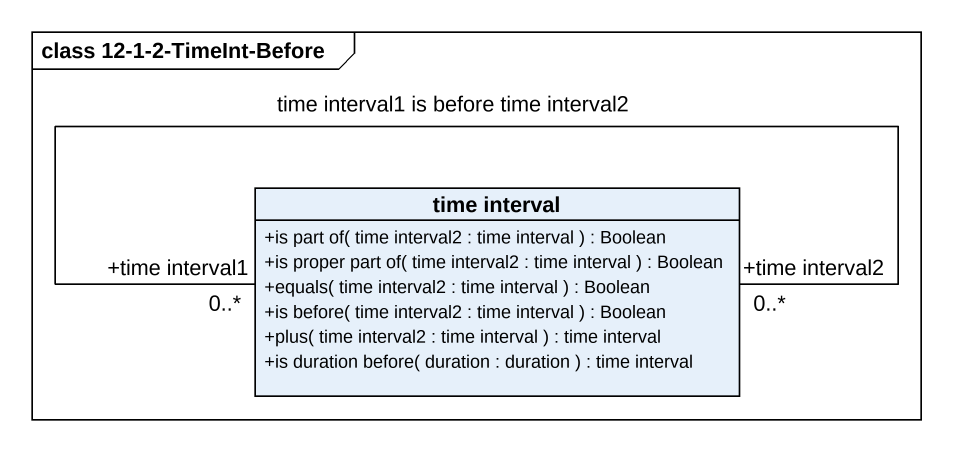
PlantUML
@startuml
mainframe class 12-1-2-TimeInt-Before
hide circle
hide empty members
skinparam classAttributeIconSize 0
class "time interval" as time_interval {
  +is part of( time interval2 : time interval ) : Boolean
  +is proper part of( time interval2 : time interval ) : Boolean
  +equals( time interval2 : time interval ) : Boolean
  +is before( time interval2 : time interval ) : Boolean
  +plus( time interval2 : time interval ) : time interval
  +is duration before( duration : duration ) : time interval
}
time_interval "+time interval2\n0..*" -- "+time interval1\n0..*" time_interval : time interval1 is before time interval2
@enduml
